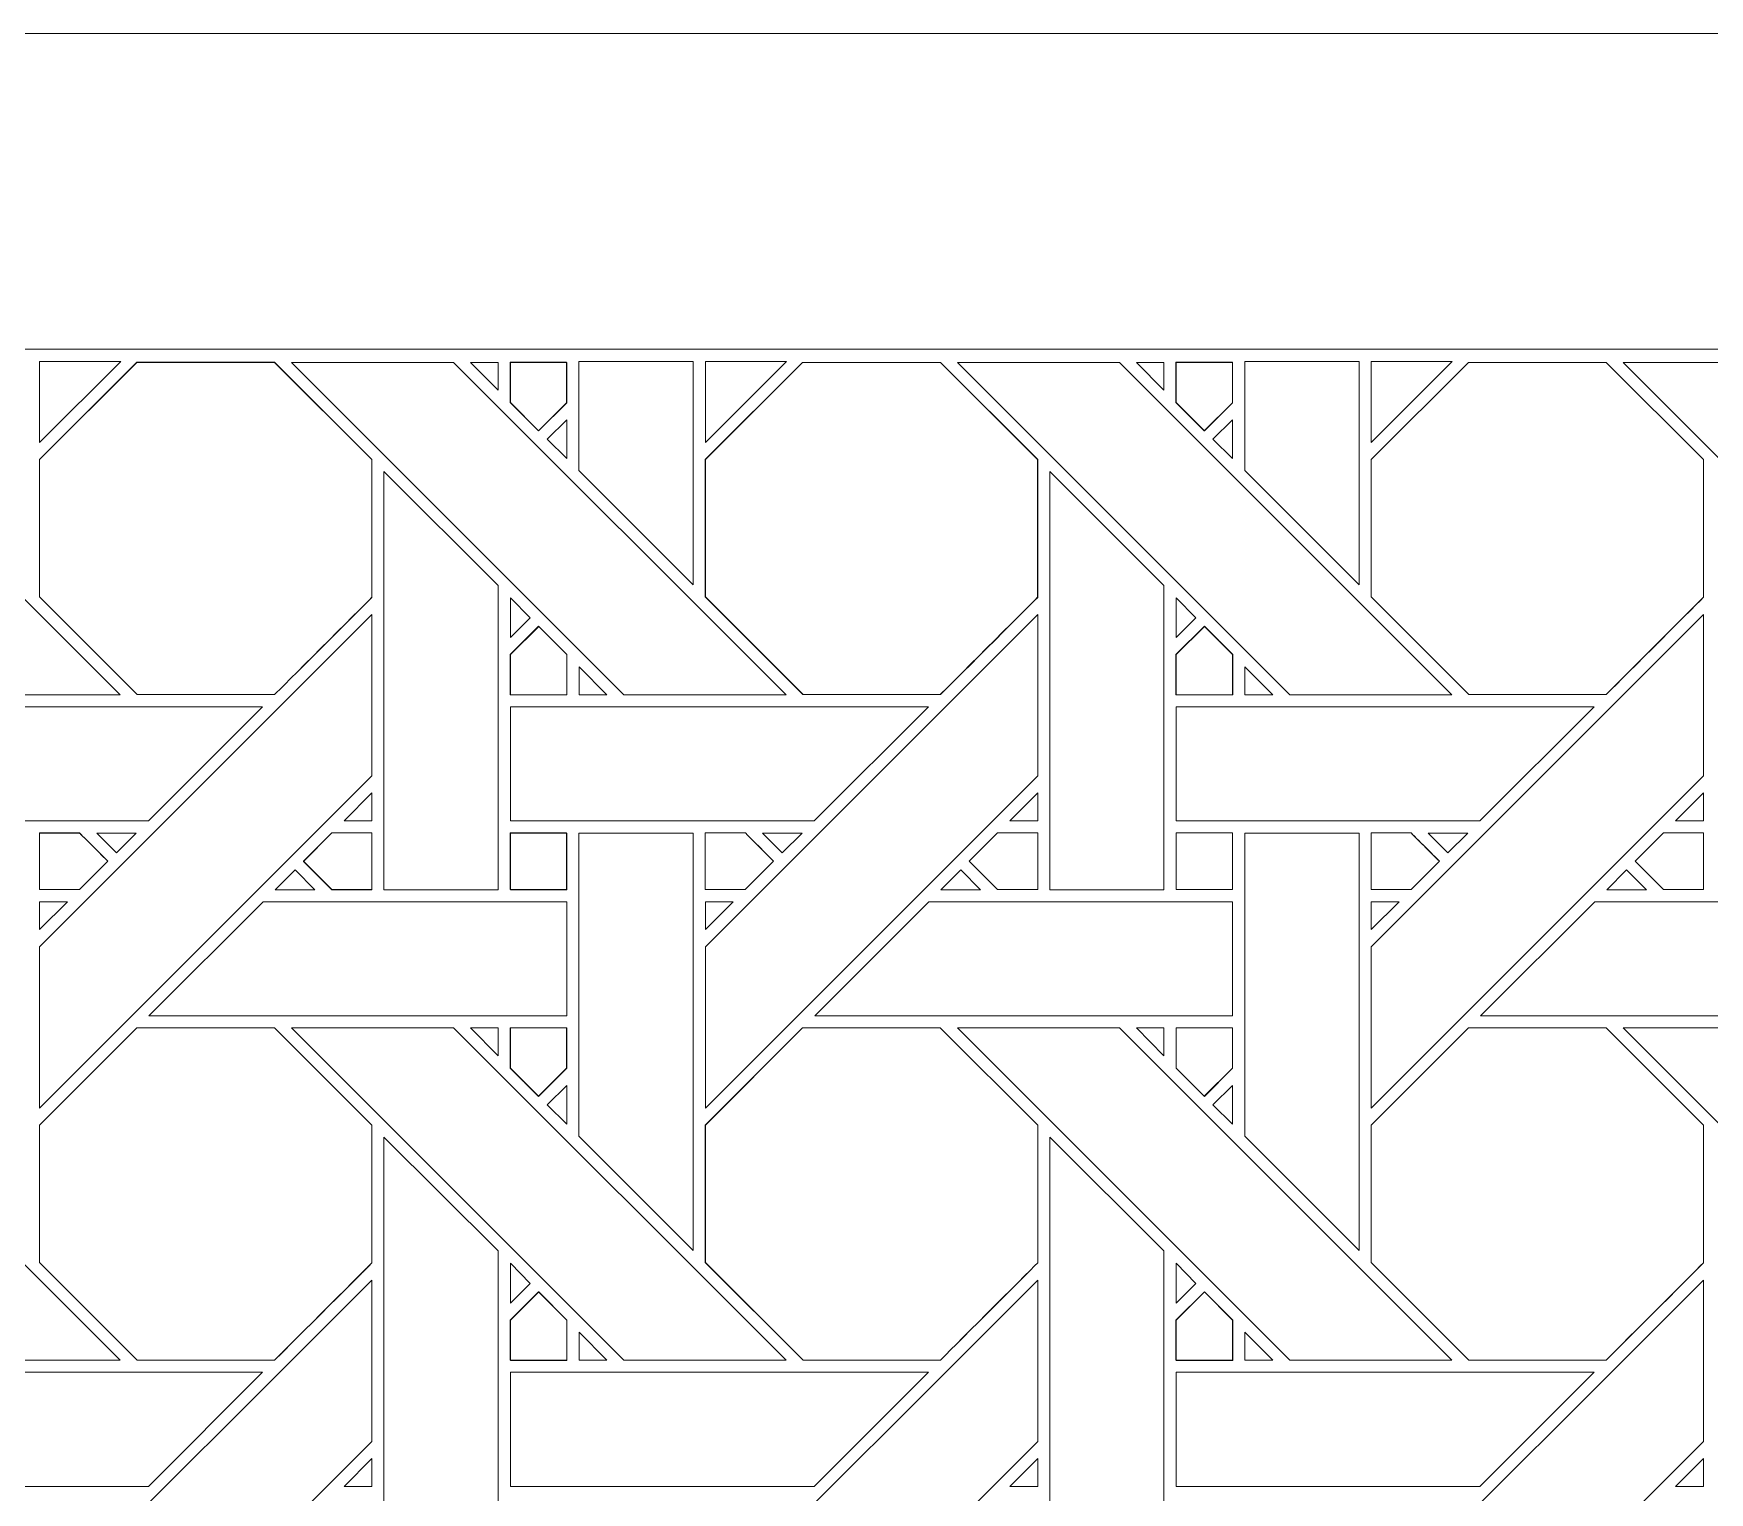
# Model space of a CAD drawing. Header units: inches. Extents: x 3.4 to 21.4, y 4.6 to 13.6.
# Drawn here: x 5.496 to 7.885, y 11.515 to 13.595 of the extents above; entities that cross this region are included whole.
import ezdxf

# ---------------------------------------------------------------- set-up
doc = ezdxf.new("R2010")
doc.units = ezdxf.units.IN
doc.header["$MEASUREMENT"] = 0
doc.layers.add('Design', color=7, linetype='Continuous', lineweight=0)

msp = doc.modelspace()

# ---------------------------------------------------------------- linework, layer by layer
at = {"layer": 'Design'}
for points, knots in [([(3.3829, 13.5948), (3.3829, 13.5948), (3.3829, 4.5948), (3.3829, 4.5948), (3.3829, 4.5948), (21.3829, 4.5948), (21.3829, 4.5948), (21.3829, 4.5948), (21.3829, 13.5948), (21.3829, 13.5948), (21.3829, 13.5948), (3.3829, 13.5948), (3.3829, 13.5948)], [0, 0, 0, 0, 1, 1, 1, 2, 2, 2, 3, 3, 3, 4, 4, 4, 4]), ([(3.8379, 13.1448), (3.8379, 13.1448), (3.8379, 5.0448), (3.8379, 5.0448), (3.8379, 5.0448), (20.9329, 5.0448), (20.9329, 5.0448), (20.9329, 5.0448), (20.9329, 13.1448), (20.9329, 13.1448), (20.9329, 13.1448), (3.8379, 13.1448), (3.8379, 13.1448)], [0, 0, 0, 0, 1, 1, 1, 2, 2, 2, 3, 3, 3, 4, 4, 4, 4]), ([(5.62, 12.6523), (5.62, 12.6523), (5.3889, 12.6523), (5.3889, 12.6523), (5.3889, 12.6523), (4.9154, 13.126), (4.9154, 13.126), (4.9154, 13.126), (5.1463, 13.126), (5.1463, 13.126), (5.1463, 13.126), (5.62, 12.6523), (5.62, 12.6523)], [0, 0, 0, 0, 1, 1, 1, 2, 2, 2, 3, 3, 3, 4, 4, 4, 4]), ([(5.9785, 12.7911), (5.9607, 12.7732), (5.8487, 12.6615), (5.8398, 12.6524), (5.8398, 12.6524), (5.6441, 12.6524), (5.6441, 12.6524), (5.6441, 12.6524), (5.5048, 12.7917), (5.5048, 12.7917), (5.5048, 12.7917), (5.5048, 12.9873), (5.5048, 12.9873), (5.5048, 12.9873), (5.6435, 13.1261), (5.6435, 13.1261), (5.6435, 13.1261), (5.8397, 13.1261), (5.8397, 13.1261), (5.8397, 13.1261), (5.9785, 12.9873), (5.9785, 12.9873), (5.9785, 12.9873), (5.9785, 12.7911), (5.9785, 12.7911)], [0, 0, 0, 0, 1, 1, 1, 2, 2, 2, 3, 3, 3, 4, 4, 4, 5, 5, 5, 6, 6, 6, 7, 7, 7, 8, 8, 8, 8]), ([(5.6205, 13.1272), (5.6205, 13.1272), (5.5049, 13.0117), (5.5049, 13.0117), (5.5049, 13.0117), (5.5049, 13.1272), (5.5049, 13.1272), (5.5049, 13.1272), (5.6205, 13.1272), (5.6205, 13.1272)], [0, 0, 0, 0, 1, 1, 1, 2, 2, 2, 3, 3, 3, 3]), ([(5.9786, 12.9873), (5.9786, 12.9873), (5.9786, 12.791), (5.9786, 12.791), (5.9606, 12.7729), (5.8487, 12.6612), (5.8399, 12.6524), (5.8399, 12.6524), (5.6442, 12.6524), (5.6442, 12.6524), (5.6442, 12.6524), (5.5049, 12.7916), (5.5049, 12.7916), (5.5049, 12.7916), (5.5049, 12.9873), (5.5049, 12.9873), (5.5049, 12.9873), (5.6436, 13.126), (5.6436, 13.126), (5.6436, 13.126), (5.8399, 13.126), (5.8399, 13.126), (5.8399, 13.126), (5.9786, 12.9873), (5.9786, 12.9873)], [0, 0, 0, 0, 1, 1, 1, 2, 2, 2, 3, 3, 3, 4, 4, 4, 5, 5, 5, 6, 6, 6, 7, 7, 7, 8, 8, 8, 8]), ([(6.5687, 12.6523), (6.5687, 12.6523), (6.3376, 12.6523), (6.3376, 12.6523), (6.3376, 12.6523), (5.8641, 13.126), (5.8641, 13.126), (5.8641, 13.126), (6.095, 13.126), (6.095, 13.126), (6.095, 13.126), (6.5687, 12.6523), (6.5687, 12.6523)], [0, 0, 0, 0, 1, 1, 1, 2, 2, 2, 3, 3, 3, 4, 4, 4, 4]), ([(6.1192, 13.126), (6.1192, 13.126), (6.1586, 13.126), (6.1586, 13.126), (6.1586, 13.126), (6.1586, 13.0862), (6.1586, 13.0862), (6.1586, 13.0862), (6.1192, 13.126), (6.1192, 13.126)], [0, 0, 0, 0, 1, 1, 1, 2, 2, 2, 3, 3, 3, 3]), ([(6.2559, 13.0685), (6.2559, 13.0685), (6.216, 13.0285), (6.216, 13.0285), (6.216, 13.0285), (6.1757, 13.0689), (6.1757, 13.0689), (6.1757, 13.0689), (6.1757, 13.1261), (6.1757, 13.1261), (6.1757, 13.1261), (6.2559, 13.1261), (6.2559, 13.1261), (6.2559, 13.1261), (6.2559, 13.0685), (6.2559, 13.0685)], [0, 0, 0, 0, 1, 1, 1, 2, 2, 2, 3, 3, 3, 4, 4, 4, 5, 5, 5, 5]), ([(6.2161, 13.0284), (6.2161, 13.0284), (6.1758, 13.0688), (6.1758, 13.0688), (6.1758, 13.0688), (6.1758, 13.126), (6.1758, 13.126), (6.1758, 13.126), (6.2561, 13.126), (6.2561, 13.126), (6.2561, 13.126), (6.2561, 13.0684), (6.2561, 13.0684), (6.2561, 13.0684), (6.2161, 13.0284), (6.2161, 13.0284)], [0, 0, 0, 0, 1, 1, 1, 2, 2, 2, 3, 3, 3, 4, 4, 4, 5, 5, 5, 5]), ([(6.4365, 12.8088), (6.4365, 12.8088), (6.2736, 12.9717), (6.2736, 12.9717), (6.2736, 12.9717), (6.2736, 13.1272), (6.2736, 13.1272), (6.2736, 13.1272), (6.4365, 13.1272), (6.4365, 13.1272), (6.4365, 13.1272), (6.4365, 12.8088), (6.4365, 12.8088)], [0, 0, 0, 0, 1, 1, 1, 2, 2, 2, 3, 3, 3, 4, 4, 4, 4]), ([(6.9272, 12.7911), (6.9094, 12.7732), (6.7975, 12.6615), (6.7885, 12.6524), (6.7885, 12.6524), (6.5928, 12.6524), (6.5928, 12.6524), (6.5928, 12.6524), (6.4536, 12.7917), (6.4536, 12.7917), (6.4536, 12.7917), (6.4536, 12.9873), (6.4536, 12.9873), (6.4536, 12.9873), (6.5923, 13.126), (6.5923, 13.126), (6.5923, 13.126), (6.7886, 13.126), (6.7886, 13.126), (6.7886, 13.126), (6.9272, 12.9873), (6.9272, 12.9873), (6.9272, 12.9873), (6.9272, 12.7911), (6.9272, 12.7911)], [0, 0, 0, 0, 1, 1, 1, 2, 2, 2, 3, 3, 3, 4, 4, 4, 5, 5, 5, 6, 6, 6, 7, 7, 7, 8, 8, 8, 8]), ([(6.5692, 13.1272), (6.5692, 13.1272), (6.4537, 13.0117), (6.4537, 13.0117), (6.4537, 13.0117), (6.4537, 13.1272), (6.4537, 13.1272), (6.4537, 13.1272), (6.5692, 13.1272), (6.5692, 13.1272)], [0, 0, 0, 0, 1, 1, 1, 2, 2, 2, 3, 3, 3, 3]), ([(6.9273, 12.9873), (6.9273, 12.9873), (6.9273, 12.791), (6.9273, 12.791), (6.9096, 12.7732), (6.7977, 12.6614), (6.7886, 12.6524), (6.7886, 12.6524), (6.5929, 12.6524), (6.5929, 12.6524), (6.5929, 12.6524), (6.4537, 12.7916), (6.4537, 12.7916), (6.4537, 12.7916), (6.4537, 12.9873), (6.4537, 12.9873), (6.4537, 12.9873), (6.5923, 13.126), (6.5923, 13.126), (6.5923, 13.126), (6.7886, 13.126), (6.7886, 13.126), (6.7886, 13.126), (6.9273, 12.9873), (6.9273, 12.9873)], [0, 0, 0, 0, 1, 1, 1, 2, 2, 2, 3, 3, 3, 4, 4, 4, 5, 5, 5, 6, 6, 6, 7, 7, 7, 8, 8, 8, 8]), ([(7.5174, 12.6523), (7.5174, 12.6523), (7.2864, 12.6523), (7.2864, 12.6523), (7.2864, 12.6523), (6.8128, 13.126), (6.8128, 13.126), (6.8128, 13.126), (7.0438, 13.126), (7.0438, 13.126), (7.0438, 13.126), (7.5174, 12.6523), (7.5174, 12.6523)], [0, 0, 0, 0, 1, 1, 1, 2, 2, 2, 3, 3, 3, 4, 4, 4, 4]), ([(7.0679, 13.126), (7.0679, 13.126), (7.1073, 13.126), (7.1073, 13.126), (7.1073, 13.126), (7.1073, 13.0862), (7.1073, 13.0862), (7.1073, 13.0862), (7.0679, 13.126), (7.0679, 13.126)], [0, 0, 0, 0, 1, 1, 1, 2, 2, 2, 3, 3, 3, 3]), ([(7.2047, 13.0685), (7.2047, 13.0685), (7.1647, 13.0285), (7.1647, 13.0285), (7.1647, 13.0285), (7.1244, 13.0689), (7.1244, 13.0689), (7.1244, 13.0689), (7.1244, 13.1261), (7.1244, 13.1261), (7.1244, 13.1261), (7.2047, 13.1261), (7.2047, 13.1261), (7.2047, 13.1261), (7.2047, 13.0685), (7.2047, 13.0685)], [0, 0, 0, 0, 1, 1, 1, 2, 2, 2, 3, 3, 3, 4, 4, 4, 5, 5, 5, 5]), ([(7.1649, 13.0284), (7.1649, 13.0284), (7.1245, 13.0688), (7.1245, 13.0688), (7.1245, 13.0688), (7.1245, 13.126), (7.1245, 13.126), (7.1245, 13.126), (7.2048, 13.126), (7.2048, 13.126), (7.2048, 13.126), (7.2048, 13.0684), (7.2048, 13.0684), (7.2048, 13.0684), (7.1649, 13.0284), (7.1649, 13.0284)], [0, 0, 0, 0, 1, 1, 1, 2, 2, 2, 3, 3, 3, 4, 4, 4, 5, 5, 5, 5]), ([(7.3853, 12.8087), (7.3853, 12.8087), (7.2223, 12.9717), (7.2223, 12.9717), (7.2223, 12.9717), (7.2223, 13.1272), (7.2223, 13.1272), (7.2223, 13.1272), (7.3853, 13.1272), (7.3853, 13.1272), (7.3853, 13.1272), (7.3853, 12.8087), (7.3853, 12.8087)], [0, 0, 0, 0, 1, 1, 1, 2, 2, 2, 3, 3, 3, 4, 4, 4, 4]), ([(7.876, 12.7911), (7.8582, 12.7731), (7.7463, 12.6614), (7.7373, 12.6524), (7.7373, 12.6524), (7.5416, 12.6524), (7.5416, 12.6524), (7.5416, 12.6524), (7.4023, 12.7916), (7.4023, 12.7916), (7.4023, 12.7916), (7.4023, 12.9873), (7.4023, 12.9873), (7.4023, 12.9873), (7.5411, 13.126), (7.5411, 13.126), (7.5411, 13.126), (7.7373, 13.126), (7.7373, 13.126), (7.7373, 13.126), (7.876, 12.9873), (7.876, 12.9873), (7.876, 12.9873), (7.876, 12.7911), (7.876, 12.7911)], [0, 0, 0, 0, 1, 1, 1, 2, 2, 2, 3, 3, 3, 4, 4, 4, 5, 5, 5, 6, 6, 6, 7, 7, 7, 8, 8, 8, 8]), ([(7.876, 12.9873), (7.876, 12.9873), (7.876, 12.7911), (7.876, 12.7911), (7.8581, 12.7731), (7.7462, 12.6613), (7.7373, 12.6524), (7.7373, 12.6524), (7.5416, 12.6524), (7.5416, 12.6524), (7.5416, 12.6524), (7.4023, 12.7916), (7.4023, 12.7916), (7.4023, 12.7916), (7.4023, 12.9873), (7.4023, 12.9873), (7.4023, 12.9873), (7.5411, 13.126), (7.5411, 13.126), (7.5411, 13.126), (7.7373, 13.126), (7.7373, 13.126), (7.7373, 13.126), (7.876, 12.9873), (7.876, 12.9873)], [0, 0, 0, 0, 1, 1, 1, 2, 2, 2, 3, 3, 3, 4, 4, 4, 5, 5, 5, 6, 6, 6, 7, 7, 7, 8, 8, 8, 8]), ([(7.5179, 13.1272), (7.5179, 13.1272), (7.4024, 13.0117), (7.4024, 13.0117), (7.4024, 13.0117), (7.4024, 13.1272), (7.4024, 13.1272), (7.4024, 13.1272), (7.5179, 13.1272), (7.5179, 13.1272)], [0, 0, 0, 0, 1, 1, 1, 2, 2, 2, 3, 3, 3, 3]), ([(8.4661, 12.6523), (8.4661, 12.6523), (8.2351, 12.6523), (8.2351, 12.6523), (8.2351, 12.6523), (7.7616, 13.126), (7.7616, 13.126), (7.7616, 13.126), (7.9925, 13.126), (7.9925, 13.126), (7.9925, 13.126), (8.4661, 12.6523), (8.4661, 12.6523)], [0, 0, 0, 0, 1, 1, 1, 2, 2, 2, 3, 3, 3, 4, 4, 4, 4]), ([(6.2561, 13.0442), (6.2561, 13.0442), (6.2561, 12.989), (6.2561, 12.989), (6.2561, 12.989), (6.2283, 13.0164), (6.2283, 13.0164), (6.2283, 13.0164), (6.2561, 13.0442), (6.2561, 13.0442)], [0, 0, 0, 0, 1, 1, 1, 2, 2, 2, 3, 3, 3, 3]), ([(7.2048, 13.0442), (7.2048, 13.0442), (7.2048, 12.989), (7.2048, 12.989), (7.2048, 12.989), (7.177, 13.0164), (7.177, 13.0164), (7.177, 13.0164), (7.2048, 13.0442), (7.2048, 13.0442)], [0, 0, 0, 0, 1, 1, 1, 2, 2, 2, 3, 3, 3, 3]), ([(5.9957, 12.3743), (5.9957, 12.3743), (5.9957, 12.9702), (5.9957, 12.9702), (5.9957, 12.9702), (6.1585, 12.808), (6.1585, 12.808), (6.1585, 12.808), (6.1585, 12.3743), (6.1585, 12.3743), (6.1585, 12.3743), (5.9957, 12.3743), (5.9957, 12.3743)], [0, 0, 0, 0, 1, 1, 1, 2, 2, 2, 3, 3, 3, 4, 4, 4, 4]), ([(6.9445, 12.3743), (6.9445, 12.3743), (6.9445, 12.9702), (6.9445, 12.9702), (6.9445, 12.9702), (7.1072, 12.808), (7.1072, 12.808), (7.1072, 12.808), (7.1072, 12.3743), (7.1072, 12.3743), (7.1072, 12.3743), (6.9445, 12.3743), (6.9445, 12.3743)], [0, 0, 0, 0, 1, 1, 1, 2, 2, 2, 3, 3, 3, 4, 4, 4, 4]), ([(6.1758, 12.7338), (6.1758, 12.7338), (6.1758, 12.7905), (6.1758, 12.7905), (6.1758, 12.7905), (6.204, 12.762), (6.204, 12.762), (6.204, 12.762), (6.1758, 12.7338), (6.1758, 12.7338)], [0, 0, 0, 0, 1, 1, 1, 2, 2, 2, 3, 3, 3, 3]), ([(7.1246, 12.7338), (7.1246, 12.7338), (7.1246, 12.7905), (7.1246, 12.7905), (7.1246, 12.7905), (7.1527, 12.762), (7.1527, 12.762), (7.1527, 12.762), (7.1246, 12.7338), (7.1246, 12.7338)], [0, 0, 0, 0, 1, 1, 1, 2, 2, 2, 3, 3, 3, 3]), ([(5.9786, 12.5366), (5.9786, 12.5366), (5.5049, 12.0629), (5.5049, 12.0629), (5.5049, 12.0629), (5.5049, 12.293), (5.5049, 12.293), (5.5049, 12.293), (5.9786, 12.7666), (5.9786, 12.7666), (5.9786, 12.7666), (5.9786, 12.5366), (5.9786, 12.5366)], [0, 0, 0, 0, 1, 1, 1, 2, 2, 2, 3, 3, 3, 4, 4, 4, 4]), ([(6.9273, 12.5366), (6.9273, 12.5366), (6.4537, 12.0629), (6.4537, 12.0629), (6.4537, 12.0629), (6.4537, 12.293), (6.4537, 12.293), (6.4537, 12.293), (6.9273, 12.7666), (6.9273, 12.7666), (6.9273, 12.7666), (6.9273, 12.5366), (6.9273, 12.5366)], [0, 0, 0, 0, 1, 1, 1, 2, 2, 2, 3, 3, 3, 4, 4, 4, 4]), ([(7.8761, 12.5366), (7.8761, 12.5366), (7.4024, 12.0629), (7.4024, 12.0629), (7.4024, 12.0629), (7.4024, 12.293), (7.4024, 12.293), (7.4024, 12.293), (7.8761, 12.7666), (7.8761, 12.7666), (7.8761, 12.7666), (7.8761, 12.5366), (7.8761, 12.5366)], [0, 0, 0, 0, 1, 1, 1, 2, 2, 2, 3, 3, 3, 4, 4, 4, 4]), ([(6.2563, 12.6522), (6.2563, 12.6522), (6.1757, 12.6522), (6.1757, 12.6522), (6.1757, 12.6522), (6.1757, 12.7095), (6.1757, 12.7095), (6.1757, 12.7095), (6.216, 12.7498), (6.216, 12.7498), (6.216, 12.7498), (6.2563, 12.7095), (6.2563, 12.7095), (6.2563, 12.7095), (6.2563, 12.6522), (6.2563, 12.6522)], [0, 0, 0, 0, 1, 1, 1, 2, 2, 2, 3, 3, 3, 4, 4, 4, 5, 5, 5, 5]), ([(6.2162, 12.7497), (6.2162, 12.7497), (6.2565, 12.7094), (6.2565, 12.7094), (6.2565, 12.7094), (6.2565, 12.6521), (6.2565, 12.6521), (6.2565, 12.6521), (6.1758, 12.6521), (6.1758, 12.6521), (6.1758, 12.6521), (6.1758, 12.7094), (6.1758, 12.7094), (6.1758, 12.7094), (6.2162, 12.7497), (6.2162, 12.7497)], [0, 0, 0, 0, 1, 1, 1, 2, 2, 2, 3, 3, 3, 4, 4, 4, 5, 5, 5, 5]), ([(7.2051, 12.6522), (7.2051, 12.6522), (7.1244, 12.6522), (7.1244, 12.6522), (7.1244, 12.6522), (7.1244, 12.7095), (7.1244, 12.7095), (7.1244, 12.7095), (7.1648, 12.7498), (7.1648, 12.7498), (7.1648, 12.7498), (7.2051, 12.7095), (7.2051, 12.7095), (7.2051, 12.7095), (7.2051, 12.6522), (7.2051, 12.6522)], [0, 0, 0, 0, 1, 1, 1, 2, 2, 2, 3, 3, 3, 4, 4, 4, 5, 5, 5, 5]), ([(7.1649, 12.7497), (7.1649, 12.7497), (7.2052, 12.7094), (7.2052, 12.7094), (7.2052, 12.7094), (7.2052, 12.6521), (7.2052, 12.6521), (7.2052, 12.6521), (7.1246, 12.6521), (7.1246, 12.6521), (7.1246, 12.6521), (7.1246, 12.7094), (7.1246, 12.7094), (7.1246, 12.7094), (7.1649, 12.7497), (7.1649, 12.7497)], [0, 0, 0, 0, 1, 1, 1, 2, 2, 2, 3, 3, 3, 4, 4, 4, 5, 5, 5, 5]), ([(6.2737, 12.6523), (6.2737, 12.6523), (6.2737, 12.6921), (6.2737, 12.6921), (6.2737, 12.6921), (6.3134, 12.6523), (6.3134, 12.6523), (6.3134, 12.6523), (6.2737, 12.6523), (6.2737, 12.6523)], [0, 0, 0, 0, 1, 1, 1, 2, 2, 2, 3, 3, 3, 3]), ([(7.2225, 12.6523), (7.2225, 12.6523), (7.2225, 12.6921), (7.2225, 12.6921), (7.2225, 12.6921), (7.2622, 12.6523), (7.2622, 12.6523), (7.2622, 12.6523), (7.2225, 12.6523), (7.2225, 12.6523)], [0, 0, 0, 0, 1, 1, 1, 2, 2, 2, 3, 3, 3, 3]), ([(5.8228, 12.6351), (5.8228, 12.6351), (5.6601, 12.4724), (5.6601, 12.4724), (5.6601, 12.4724), (5.2271, 12.4724), (5.2271, 12.4724), (5.2271, 12.4724), (5.2271, 12.6351), (5.2271, 12.6351), (5.2271, 12.6351), (5.8228, 12.6351), (5.8228, 12.6351)], [0, 0, 0, 0, 1, 1, 1, 2, 2, 2, 3, 3, 3, 4, 4, 4, 4]), ([(6.7715, 12.6351), (6.7715, 12.6351), (6.6088, 12.4724), (6.6088, 12.4724), (6.6088, 12.4724), (6.1758, 12.4724), (6.1758, 12.4724), (6.1758, 12.4724), (6.1758, 12.6351), (6.1758, 12.6351), (6.1758, 12.6351), (6.7715, 12.6351), (6.7715, 12.6351)], [0, 0, 0, 0, 1, 1, 1, 2, 2, 2, 3, 3, 3, 4, 4, 4, 4]), ([(7.7202, 12.6351), (7.7202, 12.6351), (7.5575, 12.4724), (7.5575, 12.4724), (7.5575, 12.4724), (7.1246, 12.4724), (7.1246, 12.4724), (7.1246, 12.4724), (7.1246, 12.6351), (7.1246, 12.6351), (7.1246, 12.6351), (7.7202, 12.6351), (7.7202, 12.6351)], [0, 0, 0, 0, 1, 1, 1, 2, 2, 2, 3, 3, 3, 4, 4, 4, 4]), ([(5.9786, 12.4724), (5.9786, 12.4724), (5.9388, 12.4724), (5.9388, 12.4724), (5.9388, 12.4724), (5.9786, 12.5122), (5.9786, 12.5122), (5.9786, 12.5122), (5.9786, 12.4724), (5.9786, 12.4724)], [0, 0, 0, 0, 1, 1, 1, 2, 2, 2, 3, 3, 3, 3]), ([(6.9273, 12.4724), (6.9273, 12.4724), (6.8876, 12.4724), (6.8876, 12.4724), (6.8876, 12.4724), (6.9273, 12.5122), (6.9273, 12.5122), (6.9273, 12.5122), (6.9273, 12.4724), (6.9273, 12.4724)], [0, 0, 0, 0, 1, 1, 1, 2, 2, 2, 3, 3, 3, 3]), ([(7.8761, 12.4724), (7.8761, 12.4724), (7.8363, 12.4724), (7.8363, 12.4724), (7.8363, 12.4724), (7.8761, 12.5122), (7.8761, 12.5122), (7.8761, 12.5122), (7.8761, 12.4724), (7.8761, 12.4724)], [0, 0, 0, 0, 1, 1, 1, 2, 2, 2, 3, 3, 3, 3]), ([(5.5619, 12.4552), (5.567, 12.4501), (5.5978, 12.4193), (5.6022, 12.4148), (5.6022, 12.4148), (5.5618, 12.3744), (5.5618, 12.3744), (5.5618, 12.3744), (5.5048, 12.3744), (5.5048, 12.3744), (5.5048, 12.3744), (5.5048, 12.4552), (5.5048, 12.4552), (5.5048, 12.4552), (5.5619, 12.4552), (5.5619, 12.4552)], [0, 0, 0, 0, 1, 1, 1, 2, 2, 2, 3, 3, 3, 4, 4, 4, 5, 5, 5, 5]), ([(5.5865, 12.4307), (5.5865, 12.4307), (5.6023, 12.4148), (5.6023, 12.4148), (5.6023, 12.4148), (5.5619, 12.3744), (5.5619, 12.3744), (5.5619, 12.3744), (5.5049, 12.3744), (5.5049, 12.3744), (5.5049, 12.3744), (5.5049, 12.4551), (5.5049, 12.4551), (5.5049, 12.4551), (5.562, 12.4551), (5.562, 12.4551), (5.5674, 12.4498), (5.5772, 12.44), (5.5865, 12.4307)], [0, 0, 0, 0, 1, 1, 1, 2, 2, 2, 3, 3, 3, 4, 4, 4, 5, 5, 5, 6, 6, 6, 6]), ([(5.5864, 12.4551), (5.5864, 12.4551), (5.6428, 12.4551), (5.6428, 12.4551), (5.6428, 12.4551), (5.6146, 12.4269), (5.6146, 12.4269), (5.6146, 12.4269), (5.5864, 12.4551), (5.5864, 12.4551)], [0, 0, 0, 0, 1, 1, 1, 2, 2, 2, 3, 3, 3, 3]), ([(5.9785, 12.3744), (5.9785, 12.3744), (5.9214, 12.3744), (5.9214, 12.3744), (5.9214, 12.3744), (5.881, 12.4148), (5.881, 12.4148), (5.881, 12.4148), (5.9214, 12.4552), (5.9214, 12.4552), (5.9214, 12.4552), (5.9785, 12.4552), (5.9785, 12.4552), (5.9785, 12.4552), (5.9785, 12.3744), (5.9785, 12.3744)], [0, 0, 0, 0, 1, 1, 1, 2, 2, 2, 3, 3, 3, 4, 4, 4, 5, 5, 5, 5]), ([(5.8811, 12.4147), (5.8811, 12.4147), (5.9216, 12.4552), (5.9216, 12.4552), (5.9216, 12.4552), (5.9786, 12.4552), (5.9786, 12.4552), (5.9786, 12.4552), (5.9786, 12.3743), (5.9786, 12.3743), (5.9786, 12.3743), (5.9215, 12.3743), (5.9215, 12.3743), (5.9215, 12.3743), (5.8811, 12.4147), (5.8811, 12.4147)], [0, 0, 0, 0, 1, 1, 1, 2, 2, 2, 3, 3, 3, 4, 4, 4, 5, 5, 5, 5]), ([(6.2559, 12.3744), (6.2559, 12.3744), (6.1757, 12.3744), (6.1757, 12.3744), (6.1757, 12.3744), (6.1757, 12.4552), (6.1757, 12.4552), (6.1757, 12.4552), (6.2559, 12.4552), (6.2559, 12.4552), (6.2559, 12.4552), (6.2559, 12.3744), (6.2559, 12.3744)], [0, 0, 0, 0, 1, 1, 1, 2, 2, 2, 3, 3, 3, 4, 4, 4, 4]), ([(6.2561, 12.4551), (6.2561, 12.4551), (6.2561, 12.3743), (6.2561, 12.3743), (6.2561, 12.3743), (6.1758, 12.3743), (6.1758, 12.3743), (6.1758, 12.3743), (6.1758, 12.4551), (6.1758, 12.4551), (6.1758, 12.4551), (6.2561, 12.4551), (6.2561, 12.4551)], [0, 0, 0, 0, 1, 1, 1, 2, 2, 2, 3, 3, 3, 4, 4, 4, 4]), ([(6.2736, 12.0229), (6.2736, 12.0229), (6.2736, 12.4551), (6.2736, 12.4551), (6.2736, 12.4551), (6.4365, 12.4551), (6.4365, 12.4551), (6.4365, 12.4551), (6.4365, 11.86), (6.4365, 11.86), (6.4365, 11.86), (6.2736, 12.0229), (6.2736, 12.0229)], [0, 0, 0, 0, 1, 1, 1, 2, 2, 2, 3, 3, 3, 4, 4, 4, 4]), ([(6.551, 12.4148), (6.551, 12.4148), (6.5106, 12.3744), (6.5106, 12.3744), (6.5106, 12.3744), (6.4536, 12.3744), (6.4536, 12.3744), (6.4536, 12.3744), (6.4536, 12.4552), (6.4536, 12.4552), (6.4536, 12.4552), (6.5107, 12.4552), (6.5107, 12.4552), (6.5158, 12.4501), (6.5466, 12.4192), (6.551, 12.4148)], [0, 0, 0, 0, 1, 1, 1, 2, 2, 2, 3, 3, 3, 4, 4, 4, 5, 5, 5, 5]), ([(6.551, 12.4148), (6.551, 12.4148), (6.5106, 12.3744), (6.5106, 12.3744), (6.5106, 12.3744), (6.4536, 12.3744), (6.4536, 12.3744), (6.4536, 12.3744), (6.4536, 12.4552), (6.4536, 12.4552), (6.4536, 12.4552), (6.5107, 12.4552), (6.5107, 12.4552), (6.5159, 12.4499), (6.5467, 12.4191), (6.551, 12.4148)], [0, 0, 0, 0, 1, 1, 1, 2, 2, 2, 3, 3, 3, 4, 4, 4, 5, 5, 5, 5]), ([(6.5351, 12.4551), (6.5351, 12.4551), (6.5916, 12.4551), (6.5916, 12.4551), (6.5916, 12.4551), (6.5633, 12.4269), (6.5633, 12.4269), (6.5633, 12.4269), (6.5351, 12.4551), (6.5351, 12.4551)], [0, 0, 0, 0, 1, 1, 1, 2, 2, 2, 3, 3, 3, 3]), ([(6.9273, 12.4552), (6.9273, 12.4552), (6.9273, 12.3744), (6.9273, 12.3744), (6.9273, 12.3744), (6.8702, 12.3744), (6.8702, 12.3744), (6.8702, 12.3744), (6.8298, 12.4148), (6.8298, 12.4148), (6.8298, 12.4148), (6.8702, 12.4552), (6.8702, 12.4552), (6.8702, 12.4552), (6.9273, 12.4552), (6.9273, 12.4552)], [0, 0, 0, 0, 1, 1, 1, 2, 2, 2, 3, 3, 3, 4, 4, 4, 5, 5, 5, 5]), ([(6.8298, 12.4148), (6.8298, 12.4148), (6.8702, 12.4552), (6.8702, 12.4552), (6.8702, 12.4552), (6.9273, 12.4552), (6.9273, 12.4552), (6.9273, 12.4552), (6.9273, 12.3744), (6.9273, 12.3744), (6.9273, 12.3744), (6.8702, 12.3744), (6.8702, 12.3744), (6.8702, 12.3744), (6.8298, 12.4148), (6.8298, 12.4148)], [0, 0, 0, 0, 1, 1, 1, 2, 2, 2, 3, 3, 3, 4, 4, 4, 5, 5, 5, 5]), ([(7.1245, 12.3744), (7.1245, 12.3744), (7.1245, 12.4552), (7.1245, 12.4552), (7.1245, 12.4552), (7.2047, 12.4552), (7.2047, 12.4552), (7.2047, 12.4552), (7.2047, 12.3744), (7.2047, 12.3744), (7.2047, 12.3744), (7.1245, 12.3744), (7.1245, 12.3744)], [0, 0, 0, 0, 1, 1, 1, 2, 2, 2, 3, 3, 3, 4, 4, 4, 4]), ([(7.2047, 12.4552), (7.2047, 12.4552), (7.2047, 12.3744), (7.2047, 12.3744), (7.2047, 12.3744), (7.1245, 12.3744), (7.1245, 12.3744), (7.1245, 12.3744), (7.1245, 12.4552), (7.1245, 12.4552), (7.1245, 12.4552), (7.2047, 12.4552), (7.2047, 12.4552)], [0, 0, 0, 0, 1, 1, 1, 2, 2, 2, 3, 3, 3, 4, 4, 4, 4]), ([(7.2223, 12.0229), (7.2223, 12.0229), (7.2223, 12.4551), (7.2223, 12.4551), (7.2223, 12.4551), (7.3853, 12.4551), (7.3853, 12.4551), (7.3853, 12.4551), (7.3853, 11.86), (7.3853, 11.86), (7.3853, 11.86), (7.2223, 12.0229), (7.2223, 12.0229)], [0, 0, 0, 0, 1, 1, 1, 2, 2, 2, 3, 3, 3, 4, 4, 4, 4]), ([(7.4594, 12.4552), (7.4646, 12.4501), (7.4953, 12.4192), (7.4997, 12.4148), (7.4997, 12.4148), (7.4593, 12.3744), (7.4593, 12.3744), (7.4593, 12.3744), (7.4023, 12.3744), (7.4023, 12.3744), (7.4023, 12.3744), (7.4023, 12.4552), (7.4023, 12.4552), (7.4023, 12.4552), (7.4594, 12.4552), (7.4594, 12.4552)], [0, 0, 0, 0, 1, 1, 1, 2, 2, 2, 3, 3, 3, 4, 4, 4, 5, 5, 5, 5]), ([(7.4839, 12.4307), (7.4839, 12.4307), (7.4997, 12.4148), (7.4997, 12.4148), (7.4997, 12.4148), (7.4593, 12.3744), (7.4593, 12.3744), (7.4593, 12.3744), (7.4023, 12.3744), (7.4023, 12.3744), (7.4023, 12.3744), (7.4023, 12.4552), (7.4023, 12.4552), (7.4023, 12.4552), (7.4594, 12.4552), (7.4594, 12.4552), (7.4648, 12.4498), (7.4747, 12.44), (7.4839, 12.4307)], [0, 0, 0, 0, 1, 1, 1, 2, 2, 2, 3, 3, 3, 4, 4, 4, 5, 5, 5, 6, 6, 6, 6]), ([(7.4838, 12.4551), (7.4838, 12.4551), (7.5403, 12.4551), (7.5403, 12.4551), (7.5403, 12.4551), (7.512, 12.4269), (7.512, 12.4269), (7.512, 12.4269), (7.4838, 12.4551), (7.4838, 12.4551)], [0, 0, 0, 0, 1, 1, 1, 2, 2, 2, 3, 3, 3, 3]), ([(7.876, 12.4552), (7.876, 12.4552), (7.876, 12.3744), (7.876, 12.3744), (7.876, 12.3744), (7.8189, 12.3744), (7.8189, 12.3744), (7.8189, 12.3744), (7.7786, 12.4148), (7.7786, 12.4148), (7.7786, 12.4148), (7.819, 12.4552), (7.819, 12.4552), (7.819, 12.4552), (7.876, 12.4552), (7.876, 12.4552)], [0, 0, 0, 0, 1, 1, 1, 2, 2, 2, 3, 3, 3, 4, 4, 4, 5, 5, 5, 5]), ([(7.7786, 12.4148), (7.7786, 12.4148), (7.819, 12.4552), (7.819, 12.4552), (7.819, 12.4552), (7.876, 12.4552), (7.876, 12.4552), (7.876, 12.4552), (7.876, 12.3744), (7.876, 12.3744), (7.876, 12.3744), (7.8189, 12.3744), (7.8189, 12.3744), (7.8189, 12.3744), (7.7786, 12.4148), (7.7786, 12.4148)], [0, 0, 0, 0, 1, 1, 1, 2, 2, 2, 3, 3, 3, 4, 4, 4, 5, 5, 5, 5]), ([(5.8973, 12.3743), (5.8973, 12.3743), (5.8408, 12.3743), (5.8408, 12.3743), (5.8408, 12.3743), (5.869, 12.4026), (5.869, 12.4026), (5.869, 12.4026), (5.8973, 12.3743), (5.8973, 12.3743)], [0, 0, 0, 0, 1, 1, 1, 2, 2, 2, 3, 3, 3, 3]), ([(6.846, 12.3743), (6.846, 12.3743), (6.7895, 12.3743), (6.7895, 12.3743), (6.7895, 12.3743), (6.8178, 12.4026), (6.8178, 12.4026), (6.8178, 12.4026), (6.846, 12.3743), (6.846, 12.3743)], [0, 0, 0, 0, 1, 1, 1, 2, 2, 2, 3, 3, 3, 3]), ([(7.7947, 12.3743), (7.7947, 12.3743), (7.7382, 12.3743), (7.7382, 12.3743), (7.7382, 12.3743), (7.7665, 12.4026), (7.7665, 12.4026), (7.7665, 12.4026), (7.7947, 12.3743), (7.7947, 12.3743)], [0, 0, 0, 0, 1, 1, 1, 2, 2, 2, 3, 3, 3, 3]), ([(5.5448, 12.3572), (5.5448, 12.3572), (5.5049, 12.3174), (5.5049, 12.3174), (5.5049, 12.3174), (5.5049, 12.3572), (5.5049, 12.3572), (5.5049, 12.3572), (5.5448, 12.3572), (5.5448, 12.3572)], [0, 0, 0, 0, 1, 1, 1, 2, 2, 2, 3, 3, 3, 3]), ([(6.2561, 12.3572), (6.2561, 12.3572), (6.2561, 12.1944), (6.2561, 12.1944), (6.2561, 12.1944), (5.6608, 12.1944), (5.6608, 12.1944), (5.6608, 12.1944), (5.8236, 12.3572), (5.8236, 12.3572), (5.8236, 12.3572), (6.2561, 12.3572), (6.2561, 12.3572)], [0, 0, 0, 0, 1, 1, 1, 2, 2, 2, 3, 3, 3, 4, 4, 4, 4]), ([(6.4935, 12.3572), (6.4935, 12.3572), (6.4537, 12.3174), (6.4537, 12.3174), (6.4537, 12.3174), (6.4537, 12.3572), (6.4537, 12.3572), (6.4537, 12.3572), (6.4935, 12.3572), (6.4935, 12.3572)], [0, 0, 0, 0, 1, 1, 1, 2, 2, 2, 3, 3, 3, 3]), ([(7.2048, 12.3572), (7.2048, 12.3572), (7.2048, 12.1944), (7.2048, 12.1944), (7.2048, 12.1944), (6.6095, 12.1944), (6.6095, 12.1944), (6.6095, 12.1944), (6.7724, 12.3572), (6.7724, 12.3572), (6.7724, 12.3572), (7.2048, 12.3572), (7.2048, 12.3572)], [0, 0, 0, 0, 1, 1, 1, 2, 2, 2, 3, 3, 3, 4, 4, 4, 4]), ([(7.4422, 12.3572), (7.4422, 12.3572), (7.4024, 12.3174), (7.4024, 12.3174), (7.4024, 12.3174), (7.4024, 12.3572), (7.4024, 12.3572), (7.4024, 12.3572), (7.4422, 12.3572), (7.4422, 12.3572)], [0, 0, 0, 0, 1, 1, 1, 2, 2, 2, 3, 3, 3, 3]), ([(8.1535, 12.3572), (8.1535, 12.3572), (8.1535, 12.1944), (8.1535, 12.1944), (8.1535, 12.1944), (7.5582, 12.1944), (7.5582, 12.1944), (7.5582, 12.1944), (7.7211, 12.3572), (7.7211, 12.3572), (7.7211, 12.3572), (8.1535, 12.3572), (8.1535, 12.3572)], [0, 0, 0, 0, 1, 1, 1, 2, 2, 2, 3, 3, 3, 4, 4, 4, 4]), ([(5.62, 11.7036), (5.62, 11.7036), (5.3889, 11.7036), (5.3889, 11.7036), (5.3889, 11.7036), (4.9154, 12.1773), (4.9154, 12.1773), (4.9154, 12.1773), (5.1463, 12.1773), (5.1463, 12.1773), (5.1463, 12.1773), (5.62, 11.7036), (5.62, 11.7036)], [0, 0, 0, 0, 1, 1, 1, 2, 2, 2, 3, 3, 3, 4, 4, 4, 4]), ([(5.6435, 12.1773), (5.6435, 12.1773), (5.8397, 12.1773), (5.8397, 12.1773), (5.8397, 12.1773), (5.9785, 12.0386), (5.9785, 12.0386), (5.9785, 12.0386), (5.9785, 11.8424), (5.9785, 11.8424), (5.9607, 11.8244), (5.8487, 11.7127), (5.8398, 11.7037), (5.8398, 11.7037), (5.6441, 11.7037), (5.6441, 11.7037), (5.6441, 11.7037), (5.5048, 11.8429), (5.5048, 11.8429), (5.5048, 11.8429), (5.5048, 12.0386), (5.5048, 12.0386), (5.5048, 12.0386), (5.6435, 12.1773), (5.6435, 12.1773)], [0, 0, 0, 0, 1, 1, 1, 2, 2, 2, 3, 3, 3, 4, 4, 4, 5, 5, 5, 6, 6, 6, 7, 7, 7, 8, 8, 8, 8]), ([(5.9786, 12.0385), (5.9786, 12.0385), (5.9786, 11.8423), (5.9786, 11.8423), (5.9602, 11.8238), (5.8484, 11.7122), (5.8399, 11.7036), (5.8399, 11.7036), (5.6442, 11.7036), (5.6442, 11.7036), (5.6442, 11.7036), (5.5049, 11.8429), (5.5049, 11.8429), (5.5049, 11.8429), (5.5049, 12.0385), (5.5049, 12.0385), (5.5049, 12.0385), (5.6436, 12.1773), (5.6436, 12.1773), (5.6436, 12.1773), (5.8399, 12.1773), (5.8399, 12.1773), (5.8399, 12.1773), (5.9786, 12.0385), (5.9786, 12.0385)], [0, 0, 0, 0, 1, 1, 1, 2, 2, 2, 3, 3, 3, 4, 4, 4, 5, 5, 5, 6, 6, 6, 7, 7, 7, 8, 8, 8, 8]), ([(6.5687, 11.7036), (6.5687, 11.7036), (6.3377, 11.7036), (6.3377, 11.7036), (6.3377, 11.7036), (5.8641, 12.1773), (5.8641, 12.1773), (5.8641, 12.1773), (6.095, 12.1773), (6.095, 12.1773), (6.095, 12.1773), (6.5687, 11.7036), (6.5687, 11.7036)], [0, 0, 0, 0, 1, 1, 1, 2, 2, 2, 3, 3, 3, 4, 4, 4, 4]), ([(6.1192, 12.1773), (6.1192, 12.1773), (6.1586, 12.1773), (6.1586, 12.1773), (6.1586, 12.1773), (6.1586, 12.1374), (6.1586, 12.1374), (6.1586, 12.1374), (6.1192, 12.1773), (6.1192, 12.1773)], [0, 0, 0, 0, 1, 1, 1, 2, 2, 2, 3, 3, 3, 3]), ([(6.2559, 12.1773), (6.2559, 12.1773), (6.2559, 12.1197), (6.2559, 12.1197), (6.2559, 12.1197), (6.216, 12.0798), (6.216, 12.0798), (6.216, 12.0798), (6.1757, 12.1201), (6.1757, 12.1201), (6.1757, 12.1201), (6.1757, 12.1773), (6.1757, 12.1773), (6.1757, 12.1773), (6.2559, 12.1773), (6.2559, 12.1773)], [0, 0, 0, 0, 1, 1, 1, 2, 2, 2, 3, 3, 3, 4, 4, 4, 5, 5, 5, 5]), ([(6.2161, 12.0797), (6.2161, 12.0797), (6.1758, 12.1201), (6.1758, 12.1201), (6.1758, 12.1201), (6.1758, 12.1773), (6.1758, 12.1773), (6.1758, 12.1773), (6.2561, 12.1773), (6.2561, 12.1773), (6.2561, 12.1773), (6.2561, 12.1197), (6.2561, 12.1197), (6.2561, 12.1197), (6.2161, 12.0797), (6.2161, 12.0797)], [0, 0, 0, 0, 1, 1, 1, 2, 2, 2, 3, 3, 3, 4, 4, 4, 5, 5, 5, 5]), ([(6.5923, 12.1773), (6.5923, 12.1773), (6.7885, 12.1773), (6.7885, 12.1773), (6.7885, 12.1773), (6.9273, 12.0386), (6.9273, 12.0386), (6.9273, 12.0386), (6.9273, 11.8424), (6.9273, 11.8424), (6.9095, 11.8244), (6.7976, 11.7127), (6.7886, 11.7037), (6.7886, 11.7037), (6.5929, 11.7037), (6.5929, 11.7037), (6.5929, 11.7037), (6.4536, 11.8429), (6.4536, 11.8429), (6.4536, 11.8429), (6.4536, 12.0386), (6.4536, 12.0386), (6.4536, 12.0386), (6.5923, 12.1773), (6.5923, 12.1773)], [0, 0, 0, 0, 1, 1, 1, 2, 2, 2, 3, 3, 3, 4, 4, 4, 5, 5, 5, 6, 6, 6, 7, 7, 7, 8, 8, 8, 8]), ([(6.9273, 12.0386), (6.9273, 12.0386), (6.9273, 11.8424), (6.9273, 11.8424), (6.9093, 11.8243), (6.7975, 11.7126), (6.7886, 11.7037), (6.7886, 11.7037), (6.5929, 11.7037), (6.5929, 11.7037), (6.5929, 11.7037), (6.4537, 11.8429), (6.4537, 11.8429), (6.4537, 11.8429), (6.4537, 12.0385), (6.4537, 12.0385), (6.4537, 12.0385), (6.5923, 12.1773), (6.5923, 12.1773), (6.5923, 12.1773), (6.7885, 12.1773), (6.7885, 12.1773), (6.7885, 12.1773), (6.9273, 12.0386), (6.9273, 12.0386)], [0, 0, 0, 0, 1, 1, 1, 2, 2, 2, 3, 3, 3, 4, 4, 4, 5, 5, 5, 6, 6, 6, 7, 7, 7, 8, 8, 8, 8]), ([(7.5174, 11.7036), (7.5174, 11.7036), (7.2864, 11.7036), (7.2864, 11.7036), (7.2864, 11.7036), (6.8128, 12.1773), (6.8128, 12.1773), (6.8128, 12.1773), (7.0438, 12.1773), (7.0438, 12.1773), (7.0438, 12.1773), (7.5174, 11.7036), (7.5174, 11.7036)], [0, 0, 0, 0, 1, 1, 1, 2, 2, 2, 3, 3, 3, 4, 4, 4, 4]), ([(7.0679, 12.1773), (7.0679, 12.1773), (7.1073, 12.1773), (7.1073, 12.1773), (7.1073, 12.1773), (7.1073, 12.1374), (7.1073, 12.1374), (7.1073, 12.1374), (7.0679, 12.1773), (7.0679, 12.1773)], [0, 0, 0, 0, 1, 1, 1, 2, 2, 2, 3, 3, 3, 3]), ([(7.2047, 12.1773), (7.2047, 12.1773), (7.2047, 12.1197), (7.2047, 12.1197), (7.2047, 12.1197), (7.1647, 12.0798), (7.1647, 12.0798), (7.1647, 12.0798), (7.1245, 12.1201), (7.1245, 12.1201), (7.1245, 12.1201), (7.1245, 12.1773), (7.1245, 12.1773), (7.1245, 12.1773), (7.2047, 12.1773), (7.2047, 12.1773)], [0, 0, 0, 0, 1, 1, 1, 2, 2, 2, 3, 3, 3, 4, 4, 4, 5, 5, 5, 5]), ([(7.2047, 12.1197), (7.2047, 12.1197), (7.1649, 12.0797), (7.1649, 12.0797), (7.1649, 12.0797), (7.1245, 12.1201), (7.1245, 12.1201), (7.1245, 12.1201), (7.1245, 12.1773), (7.1245, 12.1773), (7.1245, 12.1773), (7.2047, 12.1773), (7.2047, 12.1773), (7.2047, 12.1773), (7.2047, 12.1197), (7.2047, 12.1197)], [0, 0, 0, 0, 1, 1, 1, 2, 2, 2, 3, 3, 3, 4, 4, 4, 5, 5, 5, 5]), ([(7.5411, 12.1773), (7.5411, 12.1773), (7.7373, 12.1773), (7.7373, 12.1773), (7.7373, 12.1773), (7.876, 12.0386), (7.876, 12.0386), (7.876, 12.0386), (7.876, 11.8424), (7.876, 11.8424), (7.8582, 11.8244), (7.7463, 11.7127), (7.7373, 11.7037), (7.7373, 11.7037), (7.5416, 11.7037), (7.5416, 11.7037), (7.5416, 11.7037), (7.4023, 11.8429), (7.4023, 11.8429), (7.4023, 11.8429), (7.4023, 12.0386), (7.4023, 12.0386), (7.4023, 12.0386), (7.5411, 12.1773), (7.5411, 12.1773)], [0, 0, 0, 0, 1, 1, 1, 2, 2, 2, 3, 3, 3, 4, 4, 4, 5, 5, 5, 6, 6, 6, 7, 7, 7, 8, 8, 8, 8]), ([(7.876, 12.0386), (7.876, 12.0386), (7.876, 11.8424), (7.876, 11.8424), (7.8579, 11.8241), (7.7461, 11.7124), (7.7373, 11.7037), (7.7373, 11.7037), (7.5416, 11.7037), (7.5416, 11.7037), (7.5416, 11.7037), (7.4023, 11.8429), (7.4023, 11.8429), (7.4023, 11.8429), (7.4023, 12.0386), (7.4023, 12.0386), (7.4023, 12.0386), (7.5411, 12.1773), (7.5411, 12.1773), (7.5411, 12.1773), (7.7373, 12.1773), (7.7373, 12.1773), (7.7373, 12.1773), (7.876, 12.0386), (7.876, 12.0386)], [0, 0, 0, 0, 1, 1, 1, 2, 2, 2, 3, 3, 3, 4, 4, 4, 5, 5, 5, 6, 6, 6, 7, 7, 7, 8, 8, 8, 8]), ([(8.4661, 11.7036), (8.4661, 11.7036), (8.2351, 11.7036), (8.2351, 11.7036), (8.2351, 11.7036), (7.7616, 12.1773), (7.7616, 12.1773), (7.7616, 12.1773), (7.9925, 12.1773), (7.9925, 12.1773), (7.9925, 12.1773), (8.4661, 11.7036), (8.4661, 11.7036)], [0, 0, 0, 0, 1, 1, 1, 2, 2, 2, 3, 3, 3, 4, 4, 4, 4]), ([(6.2561, 12.0954), (6.2561, 12.0954), (6.2561, 12.0403), (6.2561, 12.0403), (6.2561, 12.0403), (6.2283, 12.0676), (6.2283, 12.0676), (6.2283, 12.0676), (6.2561, 12.0954), (6.2561, 12.0954)], [0, 0, 0, 0, 1, 1, 1, 2, 2, 2, 3, 3, 3, 3]), ([(7.2048, 12.0954), (7.2048, 12.0954), (7.2048, 12.0403), (7.2048, 12.0403), (7.2048, 12.0403), (7.177, 12.0676), (7.177, 12.0676), (7.177, 12.0676), (7.2048, 12.0954), (7.2048, 12.0954)], [0, 0, 0, 0, 1, 1, 1, 2, 2, 2, 3, 3, 3, 3]), ([(5.9957, 11.4256), (5.9957, 11.4256), (5.9957, 12.0214), (5.9957, 12.0214), (5.9957, 12.0214), (6.1585, 11.8593), (6.1585, 11.8593), (6.1585, 11.8593), (6.1585, 11.4256), (6.1585, 11.4256), (6.1585, 11.4256), (5.9957, 11.4256), (5.9957, 11.4256)], [0, 0, 0, 0, 1, 1, 1, 2, 2, 2, 3, 3, 3, 4, 4, 4, 4]), ([(6.9445, 11.4256), (6.9445, 11.4256), (6.9445, 12.0214), (6.9445, 12.0214), (6.9445, 12.0214), (7.1072, 11.8593), (7.1072, 11.8593), (7.1072, 11.8593), (7.1072, 11.4256), (7.1072, 11.4256), (7.1072, 11.4256), (6.9445, 11.4256), (6.9445, 11.4256)], [0, 0, 0, 0, 1, 1, 1, 2, 2, 2, 3, 3, 3, 4, 4, 4, 4]), ([(6.1758, 11.7851), (6.1758, 11.7851), (6.1758, 11.8418), (6.1758, 11.8418), (6.1758, 11.8418), (6.204, 11.8132), (6.204, 11.8132), (6.204, 11.8132), (6.1758, 11.7851), (6.1758, 11.7851)], [0, 0, 0, 0, 1, 1, 1, 2, 2, 2, 3, 3, 3, 3]), ([(7.1246, 11.7851), (7.1246, 11.7851), (7.1246, 11.8418), (7.1246, 11.8418), (7.1246, 11.8418), (7.1527, 11.8132), (7.1527, 11.8132), (7.1527, 11.8132), (7.1246, 11.7851), (7.1246, 11.7851)], [0, 0, 0, 0, 1, 1, 1, 2, 2, 2, 3, 3, 3, 3]), ([(5.9786, 11.5879), (5.9786, 11.5879), (5.5049, 11.1142), (5.5049, 11.1142), (5.5049, 11.1142), (5.5049, 11.3443), (5.5049, 11.3443), (5.5049, 11.3443), (5.9786, 11.8179), (5.9786, 11.8179), (5.9786, 11.8179), (5.9786, 11.5879), (5.9786, 11.5879)], [0, 0, 0, 0, 1, 1, 1, 2, 2, 2, 3, 3, 3, 4, 4, 4, 4]), ([(6.2563, 11.7607), (6.2563, 11.7607), (6.2563, 11.7035), (6.2563, 11.7035), (6.2563, 11.7035), (6.1757, 11.7035), (6.1757, 11.7035), (6.1757, 11.7035), (6.1757, 11.7607), (6.1757, 11.7607), (6.1757, 11.7607), (6.216, 11.8011), (6.216, 11.8011), (6.216, 11.8011), (6.2563, 11.7607), (6.2563, 11.7607)], [0, 0, 0, 0, 1, 1, 1, 2, 2, 2, 3, 3, 3, 4, 4, 4, 5, 5, 5, 5]), ([(6.2162, 11.801), (6.2162, 11.801), (6.2565, 11.7607), (6.2565, 11.7607), (6.2565, 11.7607), (6.2565, 11.7034), (6.2565, 11.7034), (6.2565, 11.7034), (6.1758, 11.7034), (6.1758, 11.7034), (6.1758, 11.7034), (6.1758, 11.7607), (6.1758, 11.7607), (6.1758, 11.7607), (6.2162, 11.801), (6.2162, 11.801)], [0, 0, 0, 0, 1, 1, 1, 2, 2, 2, 3, 3, 3, 4, 4, 4, 5, 5, 5, 5]), ([(6.9273, 11.5878), (6.9273, 11.5878), (6.4537, 11.1142), (6.4537, 11.1142), (6.4537, 11.1142), (6.4537, 11.3443), (6.4537, 11.3443), (6.4537, 11.3443), (6.9273, 11.8179), (6.9273, 11.8179), (6.9273, 11.8179), (6.9273, 11.5878), (6.9273, 11.5878)], [0, 0, 0, 0, 1, 1, 1, 2, 2, 2, 3, 3, 3, 4, 4, 4, 4]), ([(7.1648, 11.801), (7.1648, 11.801), (7.2051, 11.7607), (7.2051, 11.7607), (7.2051, 11.7607), (7.2051, 11.7035), (7.2051, 11.7035), (7.2051, 11.7035), (7.1244, 11.7035), (7.1244, 11.7035), (7.1244, 11.7035), (7.1244, 11.7607), (7.1244, 11.7607), (7.1244, 11.7607), (7.1648, 11.801), (7.1648, 11.801)], [0, 0, 0, 0, 1, 1, 1, 2, 2, 2, 3, 3, 3, 4, 4, 4, 5, 5, 5, 5]), ([(7.1648, 11.801), (7.1648, 11.801), (7.2052, 11.7607), (7.2052, 11.7607), (7.2052, 11.7607), (7.2052, 11.7034), (7.2052, 11.7034), (7.2052, 11.7034), (7.1246, 11.7034), (7.1246, 11.7034), (7.1246, 11.7034), (7.1246, 11.7607), (7.1246, 11.7607), (7.1246, 11.7607), (7.1648, 11.801), (7.1648, 11.801)], [0, 0, 0, 0, 1, 1, 1, 2, 2, 2, 3, 3, 3, 4, 4, 4, 5, 5, 5, 5]), ([(7.8761, 11.5879), (7.8761, 11.5879), (7.4024, 11.1142), (7.4024, 11.1142), (7.4024, 11.1142), (7.4024, 11.3443), (7.4024, 11.3443), (7.4024, 11.3443), (7.8761, 11.8179), (7.8761, 11.8179), (7.8761, 11.8179), (7.8761, 11.5879), (7.8761, 11.5879)], [0, 0, 0, 0, 1, 1, 1, 2, 2, 2, 3, 3, 3, 4, 4, 4, 4]), ([(6.2737, 11.7036), (6.2737, 11.7036), (6.2737, 11.7434), (6.2737, 11.7434), (6.2737, 11.7434), (6.3134, 11.7036), (6.3134, 11.7036), (6.3134, 11.7036), (6.2737, 11.7036), (6.2737, 11.7036)], [0, 0, 0, 0, 1, 1, 1, 2, 2, 2, 3, 3, 3, 3]), ([(7.2225, 11.7036), (7.2225, 11.7036), (7.2225, 11.7434), (7.2225, 11.7434), (7.2225, 11.7434), (7.2622, 11.7036), (7.2622, 11.7036), (7.2622, 11.7036), (7.2225, 11.7036), (7.2225, 11.7036)], [0, 0, 0, 0, 1, 1, 1, 2, 2, 2, 3, 3, 3, 3]), ([(5.8228, 11.6864), (5.8228, 11.6864), (5.6601, 11.5237), (5.6601, 11.5237), (5.6601, 11.5237), (5.2271, 11.5237), (5.2271, 11.5237), (5.2271, 11.5237), (5.2271, 11.6864), (5.2271, 11.6864), (5.2271, 11.6864), (5.8228, 11.6864), (5.8228, 11.6864)], [0, 0, 0, 0, 1, 1, 1, 2, 2, 2, 3, 3, 3, 4, 4, 4, 4]), ([(6.7715, 11.6864), (6.7715, 11.6864), (6.6088, 11.5237), (6.6088, 11.5237), (6.6088, 11.5237), (6.1758, 11.5237), (6.1758, 11.5237), (6.1758, 11.5237), (6.1758, 11.6864), (6.1758, 11.6864), (6.1758, 11.6864), (6.7715, 11.6864), (6.7715, 11.6864)], [0, 0, 0, 0, 1, 1, 1, 2, 2, 2, 3, 3, 3, 4, 4, 4, 4]), ([(7.7202, 11.6864), (7.7202, 11.6864), (7.5575, 11.5237), (7.5575, 11.5237), (7.5575, 11.5237), (7.1246, 11.5237), (7.1246, 11.5237), (7.1246, 11.5237), (7.1246, 11.6864), (7.1246, 11.6864), (7.1246, 11.6864), (7.7202, 11.6864), (7.7202, 11.6864)], [0, 0, 0, 0, 1, 1, 1, 2, 2, 2, 3, 3, 3, 4, 4, 4, 4]), ([(5.9786, 11.5237), (5.9786, 11.5237), (5.9389, 11.5237), (5.9389, 11.5237), (5.9389, 11.5237), (5.9786, 11.5635), (5.9786, 11.5635), (5.9786, 11.5635), (5.9786, 11.5237), (5.9786, 11.5237)], [0, 0, 0, 0, 1, 1, 1, 2, 2, 2, 3, 3, 3, 3]), ([(6.9273, 11.5237), (6.9273, 11.5237), (6.8876, 11.5237), (6.8876, 11.5237), (6.8876, 11.5237), (6.9273, 11.5635), (6.9273, 11.5635), (6.9273, 11.5635), (6.9273, 11.5237), (6.9273, 11.5237)], [0, 0, 0, 0, 1, 1, 1, 2, 2, 2, 3, 3, 3, 3]), ([(7.8761, 11.5237), (7.8761, 11.5237), (7.8363, 11.5237), (7.8363, 11.5237), (7.8363, 11.5237), (7.8761, 11.5635), (7.8761, 11.5635), (7.8761, 11.5635), (7.8761, 11.5237), (7.8761, 11.5237)], [0, 0, 0, 0, 1, 1, 1, 2, 2, 2, 3, 3, 3, 3])]:
    msp.add_open_spline(points, degree=3, knots=knots, dxfattribs=at)

doc.saveas('drawing.dxf')
